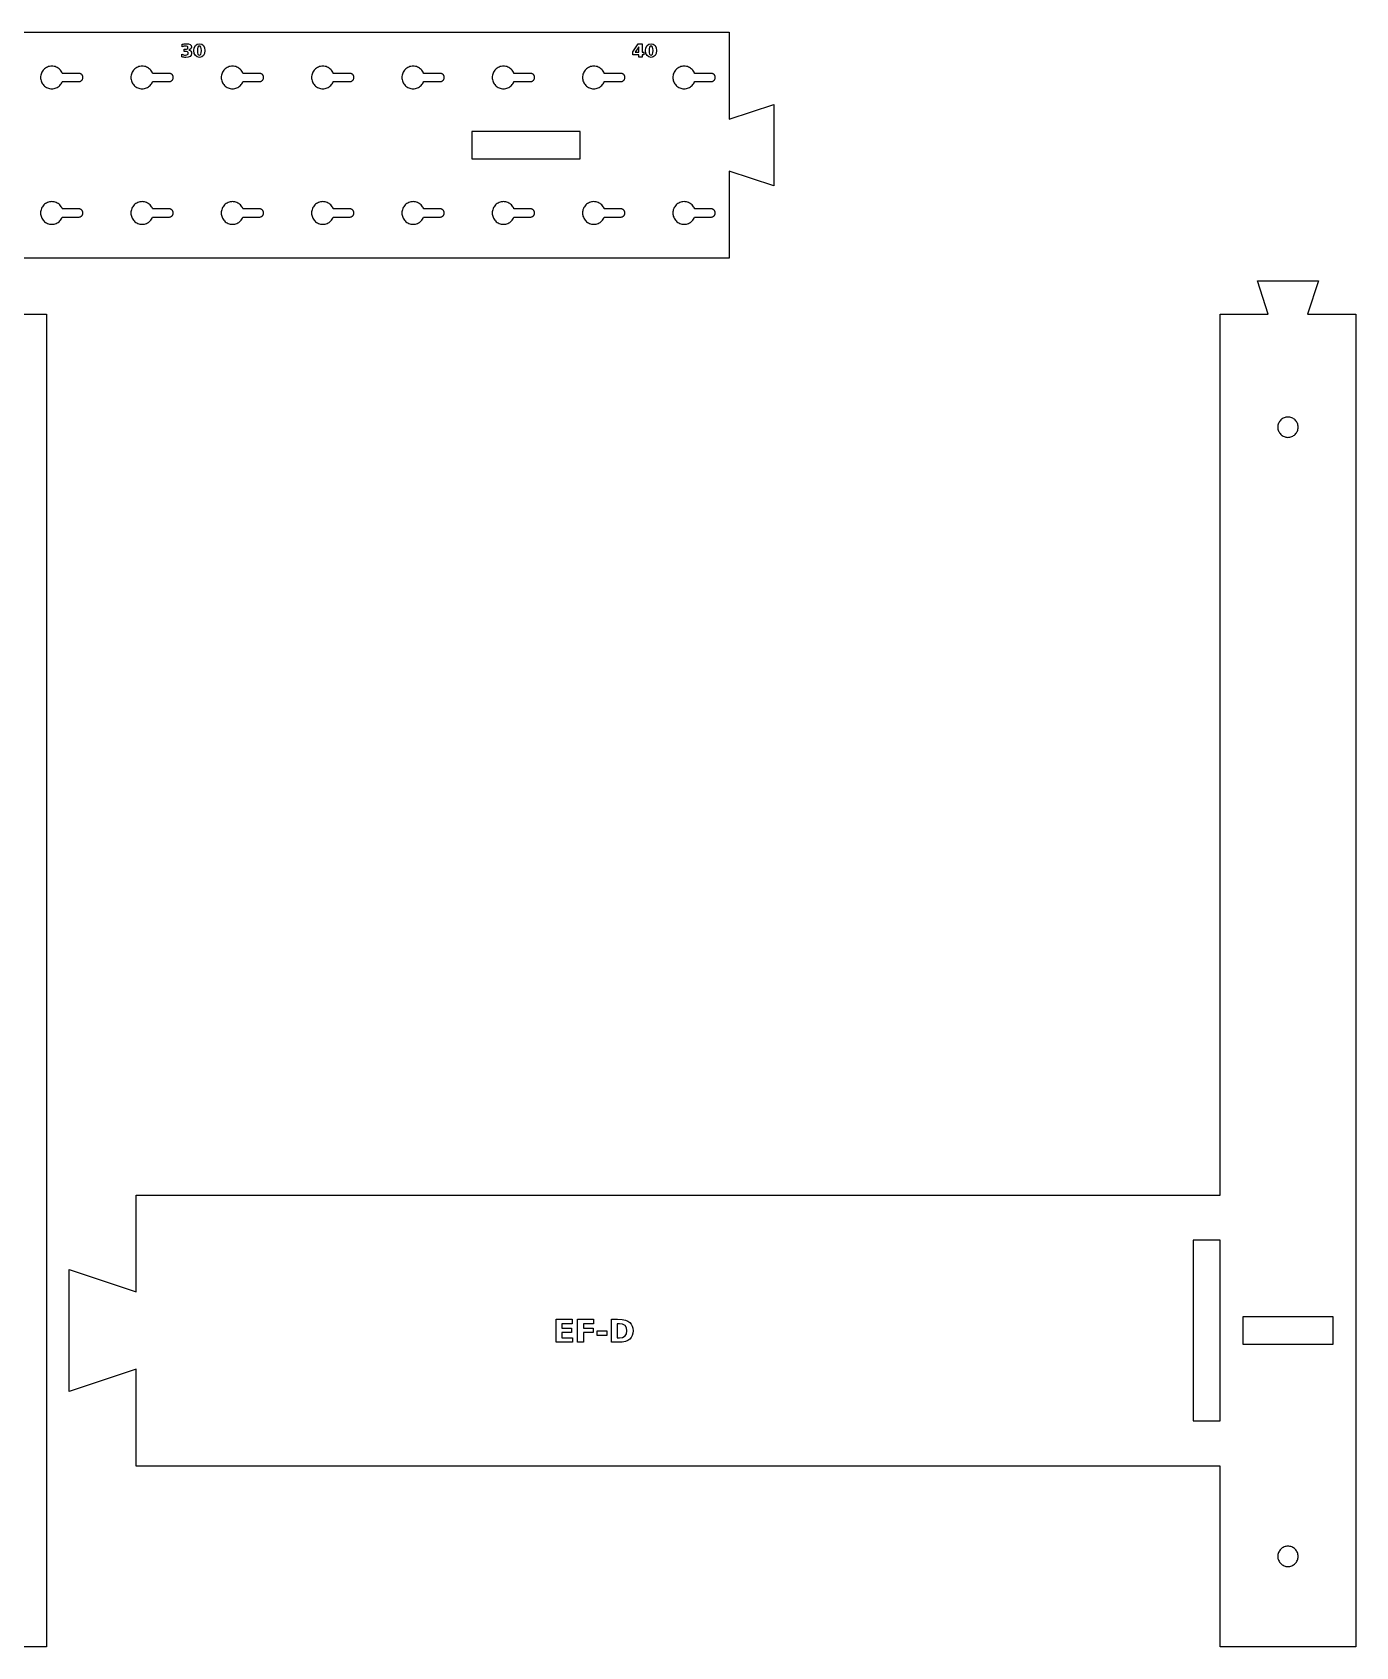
# Model space of a CAD drawing. Header units: millimetres. Extents: x 12 to 587, y 12 to 370.
# Drawn here: x 294.2 to 587.2, y 12.5 to 369.9 of the extents above; entities that cross this region are included whole.
import ezdxf

# ---------------------------------------------------------------- set-up
doc = ezdxf.new("R2010")
doc.units = ezdxf.units.MM
doc.layers.add('CUT', color=1, linetype='Continuous')
doc.layers.add('ENGRAVE', color=5, linetype='Continuous')

msp = doc.modelspace()

# ---------------------------------------------------------------- linework, layer by layer
at = {"layer": 'CUT', "color": 1}
for points in [[(18.5, 369.93), (448.5, 369.93), (448.5, 350.67), (458.4, 353.93), (458.4, 335.93), (448.5, 339.18), (448.5, 319.93), (18.5, 319.93), (18.5, 324.93), (12.5, 324.93), (12.5, 364.93), (18.5, 364.93)], [(300.43, 358.34), (300.58, 358.54), (300.7, 358.75), (300.81, 358.97), (300.83, 359.03), (304.5, 359.03), (304.59, 359.03), (304.68, 359.04), (304.76, 359.06), (304.84, 359.09), (304.92, 359.13), (305, 359.18), (305.07, 359.23), (305.14, 359.29), (305.2, 359.35), (305.25, 359.42), (305.29, 359.5), (305.33, 359.58), (305.36, 359.66), (305.38, 359.75), (305.4, 359.84), (305.4, 359.93), (305.4, 360.01), (305.38, 360.1), (305.36, 360.19), (305.33, 360.27), (305.29, 360.35), (305.25, 360.43), (305.2, 360.5), (305.14, 360.56), (305.07, 360.62), (305, 360.67), (304.92, 360.72), (304.84, 360.76), (304.76, 360.79), (304.68, 360.81), (304.59, 360.82), (304.5, 360.82), (300.83, 360.82), (300.81, 360.88), (300.7, 361.1), (300.58, 361.31), (300.43, 361.51), (300.27, 361.69), (300.09, 361.86), (299.89, 362), (299.68, 362.13), (299.46, 362.23), (299.23, 362.32), (298.99, 362.38), (298.75, 362.41), (298.5, 362.43), (298.25, 362.41), (298.01, 362.38), (297.77, 362.32), (297.54, 362.23), (297.32, 362.13), (297.11, 362), (296.91, 361.86), (296.73, 361.69), (296.57, 361.51), (296.42, 361.31), (296.3, 361.1), (296.19, 360.88), (296.11, 360.65), (296.05, 360.41), (296.01, 360.17), (296, 359.93), (296.01, 359.68), (296.05, 359.44), (296.11, 359.2), (296.19, 358.97), (296.3, 358.75), (296.42, 358.54), (296.57, 358.34), (296.73, 358.16), (296.91, 357.99), (297.11, 357.85), (297.32, 357.72), (297.54, 357.62), (297.77, 357.53), (298.01, 357.47), (298.25, 357.44), (298.5, 357.43), (298.75, 357.44), (298.99, 357.47), (299.23, 357.53), (299.46, 357.62), (299.68, 357.72), (299.89, 357.85), (300.09, 357.99), (300.27, 358.16)], [(320.27, 358.16), (320.43, 358.34), (320.58, 358.54), (320.7, 358.75), (320.81, 358.97), (320.83, 359.03), (324.5, 359.03), (324.59, 359.03), (324.68, 359.04), (324.76, 359.06), (324.84, 359.09), (324.92, 359.13), (325, 359.18), (325.07, 359.23), (325.14, 359.29), (325.2, 359.35), (325.25, 359.42), (325.29, 359.5), (325.33, 359.58), (325.36, 359.66), (325.38, 359.75), (325.4, 359.84), (325.4, 359.93), (325.4, 360.01), (325.38, 360.1), (325.36, 360.19), (325.33, 360.27), (325.29, 360.35), (325.25, 360.43), (325.2, 360.5), (325.14, 360.56), (325.07, 360.62), (325, 360.67), (324.92, 360.72), (324.84, 360.76), (324.76, 360.79), (324.68, 360.81), (324.59, 360.82), (324.5, 360.82), (320.83, 360.82), (320.81, 360.88), (320.7, 361.1), (320.58, 361.31), (320.43, 361.51), (320.27, 361.69), (320.09, 361.86), (319.89, 362), (319.68, 362.13), (319.46, 362.23), (319.23, 362.32), (318.99, 362.38), (318.75, 362.41), (318.5, 362.43), (318.25, 362.41), (318.01, 362.38), (317.77, 362.32), (317.54, 362.23), (317.32, 362.13), (317.11, 362), (316.91, 361.86), (316.73, 361.69), (316.57, 361.51), (316.42, 361.31), (316.3, 361.1), (316.19, 360.88), (316.11, 360.65), (316.05, 360.41), (316.01, 360.17), (316, 359.93), (316.01, 359.68), (316.05, 359.44), (316.11, 359.2), (316.19, 358.97), (316.3, 358.75), (316.42, 358.54), (316.57, 358.34), (316.73, 358.16), (316.91, 357.99), (317.11, 357.85), (317.32, 357.72), (317.54, 357.62), (317.77, 357.53), (318.01, 357.47), (318.25, 357.44), (318.5, 357.43), (318.75, 357.44), (318.99, 357.47), (319.23, 357.53), (319.46, 357.62), (319.68, 357.72), (319.89, 357.85), (320.09, 357.99)], [(340.43, 358.34), (340.58, 358.54), (340.7, 358.75), (340.81, 358.97), (340.83, 359.03), (344.5, 359.03), (344.59, 359.03), (344.68, 359.04), (344.76, 359.06), (344.84, 359.09), (344.92, 359.13), (345, 359.18), (345.07, 359.23), (345.14, 359.29), (345.2, 359.35), (345.25, 359.42), (345.29, 359.5), (345.33, 359.58), (345.36, 359.66), (345.38, 359.75), (345.4, 359.84), (345.4, 359.93), (345.4, 360.01), (345.38, 360.1), (345.36, 360.19), (345.33, 360.27), (345.29, 360.35), (345.25, 360.43), (345.2, 360.5), (345.14, 360.56), (345.07, 360.62), (345, 360.67), (344.92, 360.72), (344.84, 360.76), (344.76, 360.79), (344.68, 360.81), (344.59, 360.82), (344.5, 360.82), (340.83, 360.82), (340.81, 360.88), (340.7, 361.1), (340.58, 361.31), (340.43, 361.51), (340.27, 361.69), (340.09, 361.86), (339.89, 362), (339.68, 362.13), (339.46, 362.23), (339.23, 362.32), (338.99, 362.38), (338.75, 362.41), (338.5, 362.43), (338.25, 362.41), (338.01, 362.38), (337.77, 362.32), (337.54, 362.23), (337.32, 362.13), (337.11, 362), (336.91, 361.86), (336.73, 361.69), (336.57, 361.51), (336.42, 361.31), (336.3, 361.1), (336.19, 360.88), (336.11, 360.65), (336.05, 360.41), (336.01, 360.17), (336, 359.93), (336.01, 359.68), (336.05, 359.44), (336.11, 359.2), (336.19, 358.97), (336.3, 358.75), (336.42, 358.54), (336.57, 358.34), (336.73, 358.16), (336.91, 357.99), (337.11, 357.85), (337.32, 357.72), (337.54, 357.62), (337.77, 357.53), (338.01, 357.47), (338.25, 357.44), (338.5, 357.43), (338.75, 357.44), (338.99, 357.47), (339.23, 357.53), (339.46, 357.62), (339.68, 357.72), (339.89, 357.85), (340.09, 357.99), (340.27, 358.16)], [(360.27, 358.16), (360.43, 358.34), (360.58, 358.54), (360.7, 358.75), (360.81, 358.97), (360.83, 359.03), (364.5, 359.03), (364.59, 359.03), (364.68, 359.04), (364.76, 359.06), (364.84, 359.09), (364.92, 359.13), (365, 359.18), (365.07, 359.23), (365.14, 359.29), (365.2, 359.35), (365.25, 359.42), (365.29, 359.5), (365.33, 359.58), (365.36, 359.66), (365.38, 359.75), (365.4, 359.84), (365.4, 359.93), (365.4, 360.01), (365.38, 360.1), (365.36, 360.19), (365.33, 360.27), (365.29, 360.35), (365.25, 360.43), (365.2, 360.5), (365.14, 360.56), (365.07, 360.62), (365, 360.67), (364.92, 360.72), (364.84, 360.76), (364.76, 360.79), (364.68, 360.81), (364.59, 360.82), (364.5, 360.82), (360.83, 360.82), (360.81, 360.88), (360.7, 361.1), (360.58, 361.31), (360.43, 361.51), (360.27, 361.69), (360.09, 361.86), (359.89, 362), (359.68, 362.13), (359.46, 362.23), (359.23, 362.32), (358.99, 362.38), (358.75, 362.41), (358.5, 362.43), (358.25, 362.41), (358.01, 362.38), (357.77, 362.32), (357.54, 362.23), (357.32, 362.13), (357.11, 362), (356.91, 361.86), (356.73, 361.69), (356.57, 361.51), (356.42, 361.31), (356.3, 361.1), (356.19, 360.88), (356.11, 360.65), (356.05, 360.41), (356.01, 360.17), (356, 359.93), (356.01, 359.68), (356.05, 359.44), (356.11, 359.2), (356.19, 358.97), (356.3, 358.75), (356.42, 358.54), (356.57, 358.34), (356.73, 358.16), (356.91, 357.99), (357.11, 357.85), (357.32, 357.72), (357.54, 357.62), (357.77, 357.53), (358.01, 357.47), (358.25, 357.44), (358.5, 357.43), (358.75, 357.44), (358.99, 357.47), (359.23, 357.53), (359.46, 357.62), (359.68, 357.72), (359.89, 357.85), (360.09, 357.99)], [(380.27, 358.16), (380.43, 358.34), (380.58, 358.54), (380.7, 358.75), (380.81, 358.97), (380.83, 359.03), (384.5, 359.03), (384.59, 359.03), (384.68, 359.04), (384.76, 359.06), (384.84, 359.09), (384.92, 359.13), (385, 359.18), (385.07, 359.23), (385.14, 359.29), (385.2, 359.35), (385.25, 359.42), (385.29, 359.5), (385.33, 359.58), (385.36, 359.66), (385.38, 359.75), (385.4, 359.84), (385.4, 359.93), (385.4, 360.01), (385.38, 360.1), (385.36, 360.19), (385.33, 360.27), (385.29, 360.35), (385.25, 360.43), (385.2, 360.5), (385.14, 360.56), (385.07, 360.62), (385, 360.67), (384.92, 360.72), (384.84, 360.76), (384.76, 360.79), (384.68, 360.81), (384.59, 360.82), (384.5, 360.82), (380.83, 360.82), (380.81, 360.88), (380.7, 361.1), (380.58, 361.31), (380.43, 361.51), (380.27, 361.69), (380.09, 361.86), (379.89, 362), (379.68, 362.13), (379.46, 362.23), (379.23, 362.32), (378.99, 362.38), (378.75, 362.41), (378.5, 362.43), (378.25, 362.41), (378.01, 362.38), (377.77, 362.32), (377.54, 362.23), (377.32, 362.13), (377.11, 362), (376.91, 361.86), (376.73, 361.69), (376.57, 361.51), (376.42, 361.31), (376.3, 361.1), (376.19, 360.88), (376.11, 360.65), (376.05, 360.41), (376.01, 360.17), (376, 359.93), (376.01, 359.68), (376.05, 359.44), (376.11, 359.2), (376.19, 358.97), (376.3, 358.75), (376.42, 358.54), (376.57, 358.34), (376.73, 358.16), (376.91, 357.99), (377.11, 357.85), (377.32, 357.72), (377.54, 357.62), (377.77, 357.53), (378.01, 357.47), (378.25, 357.44), (378.5, 357.43), (378.75, 357.44), (378.99, 357.47), (379.23, 357.53), (379.46, 357.62), (379.68, 357.72), (379.89, 357.85), (380.09, 357.99)], [(400.43, 358.34), (400.58, 358.54), (400.7, 358.75), (400.81, 358.97), (400.83, 359.03), (404.5, 359.03), (404.59, 359.03), (404.68, 359.04), (404.76, 359.06), (404.84, 359.09), (404.92, 359.13), (405, 359.18), (405.07, 359.23), (405.14, 359.29), (405.2, 359.35), (405.25, 359.42), (405.29, 359.5), (405.33, 359.58), (405.36, 359.66), (405.38, 359.75), (405.4, 359.84), (405.4, 359.93), (405.4, 360.01), (405.38, 360.1), (405.36, 360.19), (405.33, 360.27), (405.29, 360.35), (405.25, 360.43), (405.2, 360.5), (405.14, 360.56), (405.07, 360.62), (405, 360.67), (404.92, 360.72), (404.84, 360.76), (404.76, 360.79), (404.68, 360.81), (404.59, 360.82), (404.5, 360.82), (400.83, 360.82), (400.81, 360.88), (400.7, 361.1), (400.58, 361.31), (400.43, 361.51), (400.27, 361.69), (400.09, 361.86), (399.89, 362), (399.68, 362.13), (399.46, 362.23), (399.23, 362.32), (398.99, 362.38), (398.75, 362.41), (398.5, 362.43), (398.25, 362.41), (398.01, 362.38), (397.77, 362.32), (397.54, 362.23), (397.32, 362.13), (397.11, 362), (396.91, 361.86), (396.73, 361.69), (396.57, 361.51), (396.42, 361.31), (396.3, 361.1), (396.19, 360.88), (396.11, 360.65), (396.05, 360.41), (396.01, 360.17), (396, 359.93), (396.01, 359.68), (396.05, 359.44), (396.11, 359.2), (396.19, 358.97), (396.3, 358.75), (396.42, 358.54), (396.57, 358.34), (396.73, 358.16), (396.91, 357.99), (397.11, 357.85), (397.32, 357.72), (397.54, 357.62), (397.77, 357.53), (398.01, 357.47), (398.25, 357.44), (398.5, 357.43), (398.75, 357.44), (398.99, 357.47), (399.23, 357.53), (399.46, 357.62), (399.68, 357.72), (399.89, 357.85), (400.09, 357.99), (400.27, 358.16)], [(420.43, 358.34), (420.58, 358.54), (420.7, 358.75), (420.81, 358.97), (420.83, 359.03), (424.5, 359.03), (424.59, 359.03), (424.68, 359.04), (424.76, 359.06), (424.84, 359.09), (424.92, 359.13), (425, 359.18), (425.07, 359.23), (425.14, 359.29), (425.2, 359.35), (425.25, 359.42), (425.29, 359.5), (425.33, 359.58), (425.36, 359.66), (425.38, 359.75), (425.4, 359.84), (425.4, 359.93), (425.4, 360.01), (425.38, 360.1), (425.36, 360.19), (425.33, 360.27), (425.29, 360.35), (425.25, 360.43), (425.2, 360.5), (425.14, 360.56), (425.07, 360.62), (425, 360.67), (424.92, 360.72), (424.84, 360.76), (424.76, 360.79), (424.68, 360.81), (424.59, 360.82), (424.5, 360.82), (420.83, 360.82), (420.81, 360.88), (420.7, 361.1), (420.58, 361.31), (420.43, 361.51), (420.27, 361.69), (420.09, 361.86), (419.89, 362), (419.68, 362.13), (419.46, 362.23), (419.23, 362.32), (418.99, 362.38), (418.75, 362.41), (418.5, 362.43), (418.25, 362.41), (418.01, 362.38), (417.77, 362.32), (417.54, 362.23), (417.32, 362.13), (417.11, 362), (416.91, 361.86), (416.73, 361.69), (416.57, 361.51), (416.42, 361.31), (416.3, 361.1), (416.19, 360.88), (416.11, 360.65), (416.05, 360.41), (416.01, 360.17), (416, 359.93), (416.01, 359.68), (416.05, 359.44), (416.11, 359.2), (416.19, 358.97), (416.3, 358.75), (416.42, 358.54), (416.57, 358.34), (416.73, 358.16), (416.91, 357.99), (417.11, 357.85), (417.32, 357.72), (417.54, 357.62), (417.77, 357.53), (418.01, 357.47), (418.25, 357.44), (418.5, 357.43), (418.75, 357.44), (418.99, 357.47), (419.23, 357.53), (419.46, 357.62), (419.68, 357.72), (419.89, 357.85), (420.09, 357.99), (420.27, 358.16)], [(440.43, 358.34), (440.58, 358.54), (440.7, 358.75), (440.81, 358.97), (440.83, 359.03), (444.5, 359.03), (444.59, 359.03), (444.68, 359.04), (444.76, 359.06), (444.84, 359.09), (444.92, 359.13), (445, 359.18), (445.07, 359.23), (445.14, 359.29), (445.2, 359.35), (445.25, 359.42), (445.29, 359.5), (445.33, 359.58), (445.36, 359.66), (445.38, 359.75), (445.4, 359.84), (445.4, 359.93), (445.4, 360.01), (445.38, 360.1), (445.36, 360.19), (445.33, 360.27), (445.29, 360.35), (445.25, 360.43), (445.2, 360.5), (445.14, 360.56), (445.07, 360.62), (445, 360.67), (444.92, 360.72), (444.84, 360.76), (444.76, 360.79), (444.68, 360.81), (444.59, 360.82), (444.5, 360.82), (440.83, 360.82), (440.81, 360.88), (440.7, 361.1), (440.58, 361.31), (440.43, 361.51), (440.27, 361.69), (440.09, 361.86), (439.89, 362), (439.68, 362.13), (439.46, 362.23), (439.23, 362.32), (438.99, 362.38), (438.75, 362.41), (438.5, 362.43), (438.25, 362.41), (438.01, 362.38), (437.77, 362.32), (437.54, 362.23), (437.32, 362.13), (437.11, 362), (436.91, 361.86), (436.73, 361.69), (436.57, 361.51), (436.42, 361.31), (436.3, 361.1), (436.19, 360.88), (436.11, 360.65), (436.05, 360.41), (436.01, 360.17), (436, 359.93), (436.01, 359.68), (436.05, 359.44), (436.11, 359.2), (436.19, 358.97), (436.3, 358.75), (436.42, 358.54), (436.57, 358.34), (436.73, 358.16), (436.91, 357.99), (437.11, 357.85), (437.32, 357.72), (437.54, 357.62), (437.77, 357.53), (438.01, 357.47), (438.25, 357.44), (438.5, 357.43), (438.75, 357.44), (438.99, 357.47), (439.23, 357.53), (439.46, 357.62), (439.68, 357.72), (439.89, 357.85), (440.09, 357.99), (440.27, 358.16)], [(415.5, 347.93), (391.5, 347.93), (391.5, 341.93), (415.5, 341.93)], [(300.43, 328.34), (300.58, 328.54), (300.7, 328.75), (300.81, 328.97), (300.83, 329.03), (304.5, 329.03), (304.59, 329.03), (304.68, 329.04), (304.76, 329.06), (304.84, 329.09), (304.92, 329.13), (305, 329.18), (305.07, 329.23), (305.14, 329.29), (305.2, 329.35), (305.25, 329.42), (305.29, 329.5), (305.33, 329.58), (305.36, 329.66), (305.38, 329.75), (305.4, 329.84), (305.4, 329.93), (305.4, 330.01), (305.38, 330.1), (305.36, 330.19), (305.33, 330.27), (305.29, 330.35), (305.25, 330.43), (305.2, 330.5), (305.14, 330.56), (305.07, 330.62), (305, 330.67), (304.92, 330.72), (304.84, 330.76), (304.76, 330.79), (304.68, 330.81), (304.59, 330.82), (304.5, 330.82), (300.83, 330.82), (300.81, 330.88), (300.7, 331.1), (300.58, 331.31), (300.43, 331.51), (300.27, 331.69), (300.09, 331.86), (299.89, 332), (299.68, 332.13), (299.46, 332.23), (299.23, 332.32), (298.99, 332.38), (298.75, 332.41), (298.5, 332.43), (298.25, 332.41), (298.01, 332.38), (297.77, 332.32), (297.54, 332.23), (297.32, 332.13), (297.11, 332), (296.91, 331.86), (296.73, 331.69), (296.57, 331.51), (296.42, 331.31), (296.3, 331.1), (296.19, 330.88), (296.11, 330.65), (296.05, 330.41), (296.01, 330.17), (296, 329.93), (296.01, 329.68), (296.05, 329.44), (296.11, 329.2), (296.19, 328.97), (296.3, 328.75), (296.42, 328.54), (296.57, 328.34), (296.73, 328.16), (296.91, 327.99), (297.11, 327.85), (297.32, 327.72), (297.54, 327.62), (297.77, 327.53), (298.01, 327.47), (298.25, 327.44), (298.5, 327.43), (298.75, 327.44), (298.99, 327.47), (299.23, 327.53), (299.46, 327.62), (299.68, 327.72), (299.89, 327.85), (300.09, 327.99), (300.27, 328.16)], [(320.27, 328.16), (320.43, 328.34), (320.58, 328.54), (320.7, 328.75), (320.81, 328.97), (320.83, 329.03), (324.5, 329.03), (324.59, 329.03), (324.68, 329.04), (324.76, 329.06), (324.84, 329.09), (324.92, 329.13), (325, 329.18), (325.07, 329.23), (325.14, 329.29), (325.2, 329.35), (325.25, 329.42), (325.29, 329.5), (325.33, 329.58), (325.36, 329.66), (325.38, 329.75), (325.4, 329.84), (325.4, 329.93), (325.4, 330.01), (325.38, 330.1), (325.36, 330.19), (325.33, 330.27), (325.29, 330.35), (325.25, 330.43), (325.2, 330.5), (325.14, 330.56), (325.07, 330.62), (325, 330.67), (324.92, 330.72), (324.84, 330.76), (324.76, 330.79), (324.68, 330.81), (324.59, 330.82), (324.5, 330.82), (320.83, 330.82), (320.81, 330.88), (320.7, 331.1), (320.58, 331.31), (320.43, 331.51), (320.27, 331.69), (320.09, 331.86), (319.89, 332), (319.68, 332.13), (319.46, 332.23), (319.23, 332.32), (318.99, 332.38), (318.75, 332.41), (318.5, 332.43), (318.25, 332.41), (318.01, 332.38), (317.77, 332.32), (317.54, 332.23), (317.32, 332.13), (317.11, 332), (316.91, 331.86), (316.73, 331.69), (316.57, 331.51), (316.42, 331.31), (316.3, 331.1), (316.19, 330.88), (316.11, 330.65), (316.05, 330.41), (316.01, 330.17), (316, 329.93), (316.01, 329.68), (316.05, 329.44), (316.11, 329.2), (316.19, 328.97), (316.3, 328.75), (316.42, 328.54), (316.57, 328.34), (316.73, 328.16), (316.91, 327.99), (317.11, 327.85), (317.32, 327.72), (317.54, 327.62), (317.77, 327.53), (318.01, 327.47), (318.25, 327.44), (318.5, 327.43), (318.75, 327.44), (318.99, 327.47), (319.23, 327.53), (319.46, 327.62), (319.68, 327.72), (319.89, 327.85), (320.09, 327.99)], [(340.43, 328.34), (340.58, 328.54), (340.7, 328.75), (340.81, 328.97), (340.83, 329.03), (344.5, 329.03), (344.59, 329.03), (344.68, 329.04), (344.76, 329.06), (344.84, 329.09), (344.92, 329.13), (345, 329.18), (345.07, 329.23), (345.14, 329.29), (345.2, 329.35), (345.25, 329.42), (345.29, 329.5), (345.33, 329.58), (345.36, 329.66), (345.38, 329.75), (345.4, 329.84), (345.4, 329.93), (345.4, 330.01), (345.38, 330.1), (345.36, 330.19), (345.33, 330.27), (345.29, 330.35), (345.25, 330.43), (345.2, 330.5), (345.14, 330.56), (345.07, 330.62), (345, 330.67), (344.92, 330.72), (344.84, 330.76), (344.76, 330.79), (344.68, 330.81), (344.59, 330.82), (344.5, 330.82), (340.83, 330.82), (340.81, 330.88), (340.7, 331.1), (340.58, 331.31), (340.43, 331.51), (340.27, 331.69), (340.09, 331.86), (339.89, 332), (339.68, 332.13), (339.46, 332.23), (339.23, 332.32), (338.99, 332.38), (338.75, 332.41), (338.5, 332.43), (338.25, 332.41), (338.01, 332.38), (337.77, 332.32), (337.54, 332.23), (337.32, 332.13), (337.11, 332), (336.91, 331.86), (336.73, 331.69), (336.57, 331.51), (336.42, 331.31), (336.3, 331.1), (336.19, 330.88), (336.11, 330.65), (336.05, 330.41), (336.01, 330.17), (336, 329.93), (336.01, 329.68), (336.05, 329.44), (336.11, 329.2), (336.19, 328.97), (336.3, 328.75), (336.42, 328.54), (336.57, 328.34), (336.73, 328.16), (336.91, 327.99), (337.11, 327.85), (337.32, 327.72), (337.54, 327.62), (337.77, 327.53), (338.01, 327.47), (338.25, 327.44), (338.5, 327.43), (338.75, 327.44), (338.99, 327.47), (339.23, 327.53), (339.46, 327.62), (339.68, 327.72), (339.89, 327.85), (340.09, 327.99), (340.27, 328.16)], [(360.27, 328.16), (360.43, 328.34), (360.58, 328.54), (360.7, 328.75), (360.81, 328.97), (360.83, 329.03), (364.5, 329.03), (364.59, 329.03), (364.68, 329.04), (364.76, 329.06), (364.84, 329.09), (364.92, 329.13), (365, 329.18), (365.07, 329.23), (365.14, 329.29), (365.2, 329.35), (365.25, 329.42), (365.29, 329.5), (365.33, 329.58), (365.36, 329.66), (365.38, 329.75), (365.4, 329.84), (365.4, 329.93), (365.4, 330.01), (365.38, 330.1), (365.36, 330.19), (365.33, 330.27), (365.29, 330.35), (365.25, 330.43), (365.2, 330.5), (365.14, 330.56), (365.07, 330.62), (365, 330.67), (364.92, 330.72), (364.84, 330.76), (364.76, 330.79), (364.68, 330.81), (364.59, 330.82), (364.5, 330.82), (360.83, 330.82), (360.81, 330.88), (360.7, 331.1), (360.58, 331.31), (360.43, 331.51), (360.27, 331.69), (360.09, 331.86), (359.89, 332), (359.68, 332.13), (359.46, 332.23), (359.23, 332.32), (358.99, 332.38), (358.75, 332.41), (358.5, 332.43), (358.25, 332.41), (358.01, 332.38), (357.77, 332.32), (357.54, 332.23), (357.32, 332.13), (357.11, 332), (356.91, 331.86), (356.73, 331.69), (356.57, 331.51), (356.42, 331.31), (356.3, 331.1), (356.19, 330.88), (356.11, 330.65), (356.05, 330.41), (356.01, 330.17), (356, 329.93), (356.01, 329.68), (356.05, 329.44), (356.11, 329.2), (356.19, 328.97), (356.3, 328.75), (356.42, 328.54), (356.57, 328.34), (356.73, 328.16), (356.91, 327.99), (357.11, 327.85), (357.32, 327.72), (357.54, 327.62), (357.77, 327.53), (358.01, 327.47), (358.25, 327.44), (358.5, 327.43), (358.75, 327.44), (358.99, 327.47), (359.23, 327.53), (359.46, 327.62), (359.68, 327.72), (359.89, 327.85), (360.09, 327.99)], [(380.43, 328.34), (380.58, 328.54), (380.7, 328.75), (380.81, 328.97), (380.83, 329.03), (384.5, 329.03), (384.59, 329.03), (384.68, 329.04), (384.76, 329.06), (384.84, 329.09), (384.92, 329.13), (385, 329.18), (385.07, 329.23), (385.14, 329.29), (385.2, 329.35), (385.25, 329.42), (385.29, 329.5), (385.33, 329.58), (385.36, 329.66), (385.38, 329.75), (385.4, 329.84), (385.4, 329.93), (385.4, 330.01), (385.38, 330.1), (385.36, 330.19), (385.33, 330.27), (385.29, 330.35), (385.25, 330.43), (385.2, 330.5), (385.14, 330.56), (385.07, 330.62), (385, 330.67), (384.92, 330.72), (384.84, 330.76), (384.76, 330.79), (384.68, 330.81), (384.59, 330.82), (384.5, 330.82), (380.83, 330.82), (380.81, 330.88), (380.7, 331.1), (380.58, 331.31), (380.43, 331.51), (380.27, 331.69), (380.09, 331.86), (379.89, 332), (379.68, 332.13), (379.46, 332.23), (379.23, 332.32), (378.99, 332.38), (378.75, 332.41), (378.5, 332.43), (378.25, 332.41), (378.01, 332.38), (377.77, 332.32), (377.54, 332.23), (377.32, 332.13), (377.11, 332), (376.91, 331.86), (376.73, 331.69), (376.57, 331.51), (376.42, 331.31), (376.3, 331.1), (376.19, 330.88), (376.11, 330.65), (376.05, 330.41), (376.01, 330.17), (376, 329.93), (376.01, 329.68), (376.05, 329.44), (376.11, 329.2), (376.19, 328.97), (376.3, 328.75), (376.42, 328.54), (376.57, 328.34), (376.73, 328.16), (376.91, 327.99), (377.11, 327.85), (377.32, 327.72), (377.54, 327.62), (377.77, 327.53), (378.01, 327.47), (378.25, 327.44), (378.5, 327.43), (378.75, 327.44), (378.99, 327.47), (379.23, 327.53), (379.46, 327.62), (379.68, 327.72), (379.89, 327.85), (380.09, 327.99), (380.27, 328.16)], [(400.27, 328.16), (400.43, 328.34), (400.58, 328.54), (400.7, 328.75), (400.81, 328.97), (400.83, 329.03), (404.5, 329.03), (404.59, 329.03), (404.68, 329.04), (404.76, 329.06), (404.84, 329.09), (404.92, 329.13), (405, 329.18), (405.07, 329.23), (405.14, 329.29), (405.2, 329.35), (405.25, 329.42), (405.29, 329.5), (405.33, 329.58), (405.36, 329.66), (405.38, 329.75), (405.4, 329.84), (405.4, 329.93), (405.4, 330.01), (405.38, 330.1), (405.36, 330.19), (405.33, 330.27), (405.29, 330.35), (405.25, 330.43), (405.2, 330.5), (405.14, 330.56), (405.07, 330.62), (405, 330.67), (404.92, 330.72), (404.84, 330.76), (404.76, 330.79), (404.68, 330.81), (404.59, 330.82), (404.5, 330.82), (400.83, 330.82), (400.81, 330.88), (400.7, 331.1), (400.58, 331.31), (400.43, 331.51), (400.27, 331.69), (400.09, 331.86), (399.89, 332), (399.68, 332.13), (399.46, 332.23), (399.23, 332.32), (398.99, 332.38), (398.75, 332.41), (398.5, 332.43), (398.25, 332.41), (398.01, 332.38), (397.77, 332.32), (397.54, 332.23), (397.32, 332.13), (397.11, 332), (396.91, 331.86), (396.73, 331.69), (396.57, 331.51), (396.42, 331.31), (396.3, 331.1), (396.19, 330.88), (396.11, 330.65), (396.05, 330.41), (396.01, 330.17), (396, 329.93), (396.01, 329.68), (396.05, 329.44), (396.11, 329.2), (396.19, 328.97), (396.3, 328.75), (396.42, 328.54), (396.57, 328.34), (396.73, 328.16), (396.91, 327.99), (397.11, 327.85), (397.32, 327.72), (397.54, 327.62), (397.77, 327.53), (398.01, 327.47), (398.25, 327.44), (398.5, 327.43), (398.75, 327.44), (398.99, 327.47), (399.23, 327.53), (399.46, 327.62), (399.68, 327.72), (399.89, 327.85), (400.09, 327.99)], [(420.27, 328.16), (420.43, 328.34), (420.58, 328.54), (420.7, 328.75), (420.81, 328.97), (420.83, 329.03), (424.5, 329.03), (424.59, 329.03), (424.68, 329.04), (424.76, 329.06), (424.84, 329.09), (424.92, 329.13), (425, 329.18), (425.07, 329.23), (425.14, 329.29), (425.2, 329.35), (425.25, 329.42), (425.29, 329.5), (425.33, 329.58), (425.36, 329.66), (425.38, 329.75), (425.4, 329.84), (425.4, 329.93), (425.4, 330.01), (425.38, 330.1), (425.36, 330.19), (425.33, 330.27), (425.29, 330.35), (425.25, 330.43), (425.2, 330.5), (425.14, 330.56), (425.07, 330.62), (425, 330.67), (424.92, 330.72), (424.84, 330.76), (424.76, 330.79), (424.68, 330.81), (424.59, 330.82), (424.5, 330.82), (420.83, 330.82), (420.81, 330.88), (420.7, 331.1), (420.58, 331.31), (420.43, 331.51), (420.27, 331.69), (420.09, 331.86), (419.89, 332), (419.68, 332.13), (419.46, 332.23), (419.23, 332.32), (418.99, 332.38), (418.75, 332.41), (418.5, 332.43), (418.25, 332.41), (418.01, 332.38), (417.77, 332.32), (417.54, 332.23), (417.32, 332.13), (417.11, 332), (416.91, 331.86), (416.73, 331.69), (416.57, 331.51), (416.42, 331.31), (416.3, 331.1), (416.19, 330.88), (416.11, 330.65), (416.05, 330.41), (416.01, 330.17), (416, 329.93), (416.01, 329.68), (416.05, 329.44), (416.11, 329.2), (416.19, 328.97), (416.3, 328.75), (416.42, 328.54), (416.57, 328.34), (416.73, 328.16), (416.91, 327.99), (417.11, 327.85), (417.32, 327.72), (417.54, 327.62), (417.77, 327.53), (418.01, 327.47), (418.25, 327.44), (418.5, 327.43), (418.75, 327.44), (418.99, 327.47), (419.23, 327.53), (419.46, 327.62), (419.68, 327.72), (419.89, 327.85), (420.09, 327.99)], [(440.43, 328.34), (440.58, 328.54), (440.7, 328.75), (440.81, 328.97), (440.83, 329.03), (444.5, 329.03), (444.59, 329.03), (444.68, 329.04), (444.76, 329.06), (444.84, 329.09), (444.92, 329.13), (445, 329.18), (445.07, 329.23), (445.14, 329.29), (445.2, 329.35), (445.25, 329.42), (445.29, 329.5), (445.33, 329.58), (445.36, 329.66), (445.38, 329.75), (445.4, 329.84), (445.4, 329.93), (445.4, 330.01), (445.38, 330.1), (445.36, 330.19), (445.33, 330.27), (445.29, 330.35), (445.25, 330.43), (445.2, 330.5), (445.14, 330.56), (445.07, 330.62), (445, 330.67), (444.92, 330.72), (444.84, 330.76), (444.76, 330.79), (444.68, 330.81), (444.59, 330.82), (444.5, 330.82), (440.83, 330.82), (440.81, 330.88), (440.7, 331.1), (440.58, 331.31), (440.43, 331.51), (440.27, 331.69), (440.09, 331.86), (439.89, 332), (439.68, 332.13), (439.46, 332.23), (439.23, 332.32), (438.99, 332.38), (438.75, 332.41), (438.5, 332.43), (438.25, 332.41), (438.01, 332.38), (437.77, 332.32), (437.54, 332.23), (437.32, 332.13), (437.11, 332), (436.91, 331.86), (436.73, 331.69), (436.57, 331.51), (436.42, 331.31), (436.3, 331.1), (436.19, 330.88), (436.11, 330.65), (436.05, 330.41), (436.01, 330.17), (436, 329.93), (436.01, 329.68), (436.05, 329.44), (436.11, 329.2), (436.19, 328.97), (436.3, 328.75), (436.42, 328.54), (436.57, 328.34), (436.73, 328.16), (436.91, 327.99), (437.11, 327.85), (437.32, 327.72), (437.54, 327.62), (437.77, 327.53), (438.01, 327.47), (438.25, 327.44), (438.5, 327.43), (438.75, 327.44), (438.99, 327.47), (439.23, 327.53), (439.46, 327.62), (439.68, 327.72), (439.89, 327.85), (440.09, 327.99), (440.27, 328.16)], [(267.35, 12.5), (267.35, 52.5), (27.35, 52.5), (27.35, 73.96), (12.5, 69), (12.5, 96), (27.35, 91.04), (27.35, 112.5), (267.35, 112.5), (267.35, 307.5), (278, 307.5), (275.6, 314.93), (289.1, 314.93), (286.7, 307.5), (297.35, 307.5), (297.35, 112.5), (297.35, 52.5), (297.35, 12.5)], [(557.2, 12.5), (557.2, 52.5), (317.2, 52.5), (317.2, 73.96), (302.35, 69), (302.35, 96), (317.2, 91.04), (317.2, 112.5), (557.2, 112.5), (557.2, 307.5), (567.85, 307.5), (565.45, 314.93), (578.95, 314.93), (576.55, 307.5), (587.2, 307.5), (587.2, 112.5), (587.2, 52.5), (587.2, 12.5)], [(571.55, 284.65), (571.34, 284.58), (571.14, 284.48), (570.95, 284.37), (570.77, 284.24), (570.61, 284.09), (570.46, 283.93), (570.33, 283.75), (570.22, 283.56), (570.12, 283.36), (570.05, 283.15), (569.99, 282.94), (569.96, 282.72), (569.95, 282.5), (569.96, 282.28), (569.99, 282.06), (570.05, 281.85), (570.12, 281.64), (570.22, 281.44), (570.33, 281.25), (570.46, 281.07), (570.61, 280.91), (570.77, 280.76), (570.95, 280.63), (571.14, 280.52), (571.34, 280.42), (571.55, 280.35), (571.76, 280.29), (571.98, 280.26), (572.2, 280.25), (572.42, 280.26), (572.64, 280.29), (572.85, 280.35), (573.06, 280.42), (573.26, 280.52), (573.45, 280.63), (573.63, 280.76), (573.79, 280.91), (573.94, 281.07), (574.07, 281.25), (574.18, 281.44), (574.28, 281.64), (574.35, 281.85), (574.41, 282.06), (574.44, 282.28), (574.45, 282.5), (574.44, 282.72), (574.41, 282.94), (574.35, 283.15), (574.28, 283.36), (574.18, 283.56), (574.07, 283.75), (573.94, 283.93), (573.79, 284.09), (573.63, 284.24), (573.45, 284.37), (573.26, 284.48), (573.06, 284.58), (572.85, 284.65), (572.64, 284.71), (572.42, 284.74), (572.2, 284.75), (571.98, 284.74), (571.76, 284.71)], [(557.2, 62.5), (557.2, 102.5), (551.2, 102.5), (551.2, 62.5)], [(582.2, 79.5), (582.2, 85.5), (562.2, 85.5), (562.2, 79.5)], [(571.55, 34.65), (571.34, 34.58), (571.14, 34.48), (570.95, 34.37), (570.77, 34.24), (570.61, 34.09), (570.46, 33.93), (570.33, 33.75), (570.22, 33.56), (570.12, 33.36), (570.05, 33.15), (569.99, 32.94), (569.96, 32.72), (569.95, 32.5), (569.96, 32.28), (569.99, 32.06), (570.05, 31.85), (570.12, 31.64), (570.22, 31.44), (570.33, 31.25), (570.46, 31.07), (570.61, 30.91), (570.77, 30.76), (570.95, 30.63), (571.14, 30.52), (571.34, 30.42), (571.55, 30.35), (571.76, 30.29), (571.98, 30.26), (572.2, 30.25), (572.42, 30.26), (572.64, 30.29), (572.85, 30.35), (573.06, 30.42), (573.26, 30.52), (573.45, 30.63), (573.63, 30.76), (573.79, 30.91), (573.94, 31.07), (574.07, 31.25), (574.18, 31.44), (574.28, 31.64), (574.35, 31.85), (574.41, 32.06), (574.44, 32.28), (574.45, 32.5), (574.44, 32.72), (574.41, 32.94), (574.35, 33.15), (574.28, 33.36), (574.18, 33.56), (574.07, 33.75), (573.94, 33.93), (573.79, 34.09), (573.63, 34.24), (573.45, 34.37), (573.26, 34.48), (573.06, 34.58), (572.85, 34.65), (572.64, 34.71), (572.42, 34.74), (572.2, 34.75), (571.98, 34.74), (571.76, 34.71)]]:
    msp.add_lwpolyline(points, close=True, dxfattribs=at)
at = {"layer": 'ENGRAVE', "color": 5}
for points in [[(328.86, 366), (329.12, 365.89), (329.31, 365.73), (329.43, 365.52), (329.46, 365.25), (329.38, 364.87), (329.13, 364.59), (328.72, 364.42), (328.16, 364.37), (327.94, 364.38), (327.71, 364.4), (327.49, 364.45), (327.27, 364.51), (327.27, 365.09), (327.48, 365), (327.69, 364.93), (327.89, 364.89), (328.1, 364.88), (328.36, 364.91), (328.55, 364.98), (328.67, 365.11), (328.71, 365.28), (328.67, 365.46), (328.55, 365.58), (328.35, 365.66), (328.07, 365.69), (327.77, 365.69), (327.77, 366.17), (328.08, 366.17), (328.33, 366.19), (328.51, 366.26), (328.61, 366.37), (328.64, 366.53), (328.61, 366.68), (328.51, 366.79), (328.35, 366.86), (328.13, 366.88), (327.95, 366.87), (327.76, 366.84), (327.58, 366.79), (327.39, 366.72), (327.39, 367.27), (327.61, 367.32), (327.83, 367.36), (328.05, 367.39), (328.26, 367.39), (328.76, 367.35), (329.11, 367.21), (329.33, 366.97), (329.4, 366.65), (329.36, 366.41), (329.26, 366.23), (329.09, 366.09)], [(332.38, 365.88), (332.3, 365.24), (332.06, 364.76), (331.68, 364.47), (331.18, 364.37), (330.67, 364.47), (330.29, 364.76), (330.05, 365.24), (329.97, 365.88), (330.05, 366.52), (330.29, 367), (330.67, 367.3), (331.18, 367.39), (331.68, 367.3), (332.06, 367), (332.3, 366.52)], [(331.62, 365.89), (331.6, 366.35), (331.52, 366.66), (331.38, 366.82), (331.18, 366.88), (330.97, 366.82), (330.83, 366.66), (330.75, 366.35), (330.73, 365.89), (330.75, 365.41), (330.83, 365.11), (330.97, 364.94), (331.18, 364.88), (331.38, 364.94), (331.52, 365.11), (331.6, 365.41)], [(428.35, 367.34), (429.18, 367.34), (429.18, 365.5), (429.6, 365.5), (429.6, 364.96), (429.18, 364.96), (429.18, 364.43), (428.47, 364.43), (428.47, 364.96), (427.18, 364.96), (427.18, 365.6)], [(428.47, 366.72), (427.65, 365.5), (428.47, 365.5)], [(432.38, 365.88), (432.3, 365.24), (432.06, 364.76), (431.68, 364.47), (431.18, 364.37), (430.67, 364.47), (430.29, 364.76), (430.05, 365.24), (429.97, 365.88), (430.05, 366.52), (430.29, 367), (430.67, 367.3), (431.18, 367.39), (431.68, 367.3), (432.06, 367), (432.3, 366.52)], [(431.62, 365.89), (431.6, 366.35), (431.52, 366.66), (431.38, 366.82), (431.18, 366.88), (430.97, 366.82), (430.83, 366.66), (430.75, 366.35), (430.73, 365.89), (430.75, 365.41), (430.83, 365.11), (430.97, 364.94), (431.18, 364.88), (431.38, 364.94), (431.52, 365.11), (431.6, 365.41)], [(410.14, 85), (413.69, 85), (413.69, 84), (411.45, 84), (411.45, 83.05), (413.55, 83.05), (413.55, 82.06), (411.45, 82.06), (411.45, 80.89), (413.76, 80.89), (413.76, 79.89), (410.14, 79.89)], [(414.92, 85), (418.47, 85), (418.47, 84), (416.23, 84), (416.23, 83.05), (418.34, 83.05), (418.34, 82.06), (416.23, 82.06), (416.23, 79.89), (414.92, 79.89)], [(419.22, 82.41), (421.37, 82.41), (421.37, 81.41), (419.22, 81.41)], [(422.39, 85), (423.78, 85), (424.79, 84.96), (425.51, 84.83), (426.04, 84.61), (426.48, 84.27), (426.8, 83.9), (427.02, 83.47), (427.15, 82.99), (427.19, 82.45), (427.15, 81.9), (427.02, 81.42), (426.8, 80.99), (426.48, 80.62), (426.03, 80.28), (425.5, 80.06), (424.78, 79.93), (423.78, 79.89), (422.39, 79.89)], [(423.71, 84), (423.71, 80.89), (424.18, 80.89), (424.89, 80.99), (425.41, 81.29), (425.73, 81.78), (425.84, 82.45), (425.73, 83.12), (425.41, 83.6), (424.89, 83.9), (424.18, 84)]]:
    msp.add_lwpolyline(points, close=True, dxfattribs=at)

doc.saveas('drawing.dxf')
